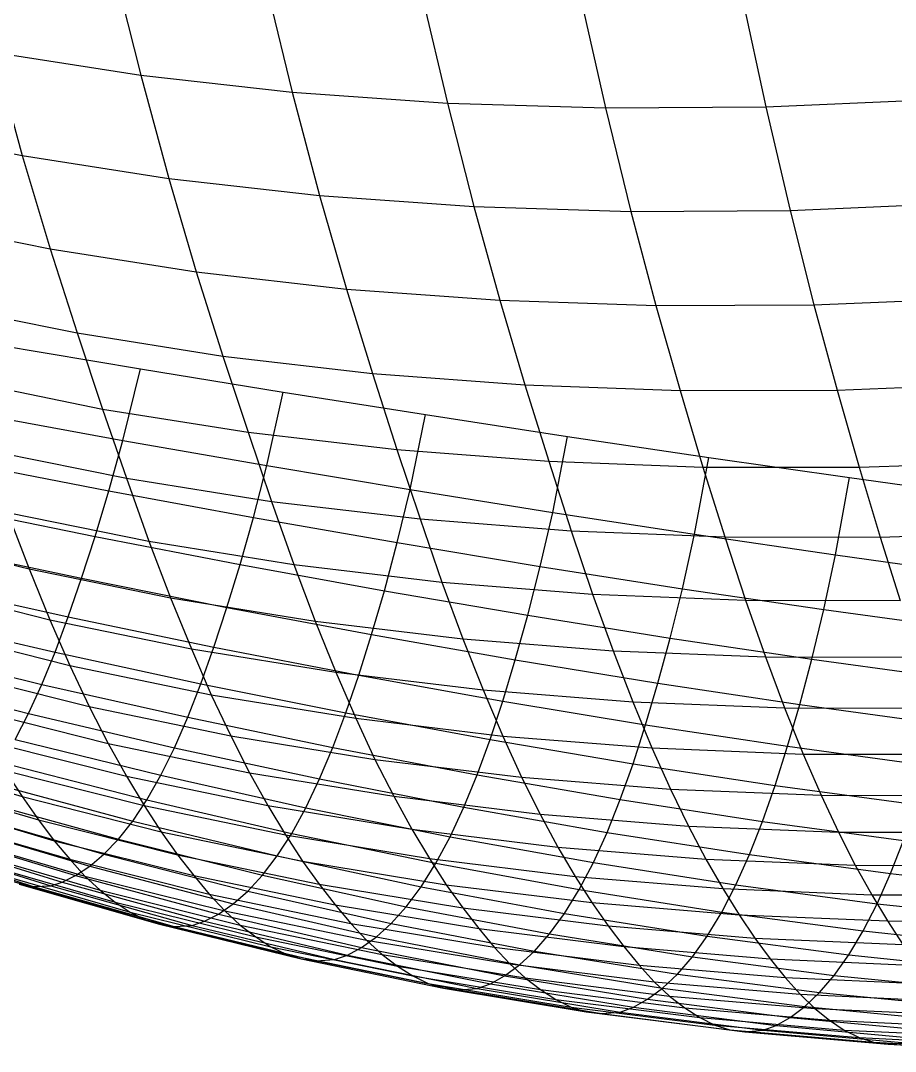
# Model space of a CAD drawing. Extents: x -429 to 429, y -1 to 209.
# Drawn here: x -234.73 to -223.77, y 13.05 to 25.96 of the extents above; entities that cross this region are included whole.
import ezdxf

# ---------------------------------------------------------------- set-up
doc = ezdxf.new("R2010")
doc.units = 0

msp = doc.modelspace()

# ---------------------------------------------------------------- linework, layer by layer
at = {"layer": 'default', "color": 5, "linetype": 'CONTINUOUS'}
for p, q in [((-233.578, 26.688, 34.204), (-233.222, 25.277, 35.073)), ((-231.672, 26.477, 33.363), (-231.325, 25.064, 34.233)), ((-229.716, 26.341, 32.649), (-229.381, 24.927, 33.512)), ((-227.721, 26.28, 32.066), (-227.4, 24.866, 32.913)), ((-225.698, 26.294, 31.618), (-225.392, 24.88, 32.439)), ((-235.063, 25.563, 36.028), (-233.222, 25.277, 35.073)), ((-235.063, 25.563, 36.028), (-234.709, 24.27, 36.867)), ((-233.222, 25.277, 35.073), (-231.325, 25.064, 34.233)), ((-233.222, 25.277, 35.073), (-232.872, 23.983, 35.921)), ((-231.325, 25.064, 34.233), (-229.381, 24.927, 33.512)), ((-231.325, 25.064, 34.233), (-230.984, 23.769, 35.081)), ((-229.381, 24.927, 33.512), (-227.4, 24.866, 32.913)), ((-229.381, 24.927, 33.512), (-229.051, 23.631, 34.353)), ((-225.392, 24.88, 32.439), (-223.367, 24.97, 32.093)), ((-227.4, 24.866, 32.913), (-225.392, 24.88, 32.439)), ((-227.4, 24.866, 32.913), (-227.082, 23.568, 33.74)), ((-225.392, 24.88, 32.439), (-225.088, 23.581, 33.244)), ((-236.484, 24.631, 37.917), (-234.709, 24.27, 36.867)), ((-234.709, 24.27, 36.867), (-232.872, 23.983, 35.921)), ((-234.709, 24.27, 36.867), (-234.359, 23.102, 37.686)), ((-232.872, 23.983, 35.921), (-230.984, 23.769, 35.081)), ((-232.872, 23.983, 35.921), (-232.528, 22.814, 36.748)), ((-230.984, 23.769, 35.081), (-229.051, 23.631, 34.353)), ((-230.984, 23.769, 35.081), (-230.647, 22.598, 35.91)), ((-229.051, 23.631, 34.353), (-227.082, 23.568, 33.74)), ((-229.051, 23.631, 34.353), (-228.725, 22.458, 35.175)), ((-225.088, 23.581, 33.244), (-223.077, 23.671, 32.867)), ((-227.082, 23.568, 33.74), (-225.088, 23.581, 33.244)), ((-227.082, 23.568, 33.74), (-226.77, 22.392, 34.547)), ((-225.088, 23.581, 33.244), (-224.789, 22.402, 34.029)), ((-236.133, 23.463, 38.72), (-234.359, 23.102, 37.686)), ((-234.359, 23.102, 37.686), (-232.528, 22.814, 36.748)), ((-234.359, 23.102, 37.686), (-234.022, 22.049, 38.471)), ((-232.528, 22.814, 36.748), (-230.647, 22.598, 35.91)), ((-232.528, 22.814, 36.748), (-232.195, 21.76, 37.54)), ((-230.647, 22.598, 35.91), (-228.725, 22.458, 35.175)), ((-230.647, 22.598, 35.91), (-230.322, 21.543, 36.703)), ((-224.789, 22.402, 34.029), (-222.791, 22.486, 33.622)), ((-235.795, 22.409, 39.491), (-234.022, 22.049, 38.471)), ((-228.725, 22.458, 35.175), (-226.77, 22.392, 34.547)), ((-228.725, 22.458, 35.175), (-228.411, 21.399, 35.963)), ((-226.77, 22.392, 34.547), (-224.789, 22.402, 34.029)), ((-226.77, 22.392, 34.547), (-226.467, 21.329, 35.322)), ((-224.789, 22.402, 34.029), (-224.5, 21.334, 34.782)), ((-234.022, 22.049, 38.471), (-232.195, 21.76, 37.54)), ((-234.022, 22.049, 38.471), (-233.703, 21.096, 39.212)), ((-235.024, 21.9, 59.142), (-233.228, 21.6, 58.42)), ((-232.195, 21.76, 37.54), (-230.322, 21.543, 36.703)), ((-232.195, 21.76, 37.54), (-231.88, 20.807, 38.289)), ((-233.45, 20.703, 58.04), (-233.228, 21.6, 58.42)), ((-233.228, 21.6, 58.42), (-231.438, 21.308, 57.683)), ((-235.476, 21.456, 40.22), (-233.703, 21.096, 39.212)), ((-230.322, 21.543, 36.703), (-228.411, 21.399, 35.963)), ((-230.322, 21.543, 36.703), (-230.015, 20.588, 37.453)), ((-231.646, 20.388, 57.333), (-231.438, 21.308, 57.683)), ((-231.438, 21.308, 57.683), (-229.655, 21.027, 56.929)), ((-228.411, 21.399, 35.963), (-226.467, 21.329, 35.322)), ((-228.411, 21.399, 35.963), (-228.112, 20.442, 36.707)), ((-226.467, 21.329, 35.322), (-224.5, 21.334, 34.782)), ((-226.467, 21.329, 35.322), (-226.18, 20.368, 36.054)), ((-224.5, 21.334, 34.782), (-222.515, 21.412, 34.347)), ((-224.5, 21.334, 34.782), (-224.223, 20.368, 35.496)), ((-233.703, 21.096, 39.212), (-231.88, 20.807, 38.289)), ((-233.703, 21.096, 39.212), (-233.404, 20.229, 39.907)), ((-235.263, 21.032, 58.724), (-233.45, 20.703, 58.04)), ((-229.85, 20.087, 56.602), (-229.655, 21.027, 56.929)), ((-229.655, 21.027, 56.929), (-227.878, 20.754, 56.158)), ((-231.88, 20.807, 38.289), (-230.015, 20.588, 37.453)), ((-231.88, 20.807, 38.289), (-231.585, 19.938, 38.989)), ((-233.624, 20.072, 57.736), (-233.45, 20.703, 58.04)), ((-233.45, 20.703, 58.04), (-231.646, 20.388, 57.333)), ((-228.063, 19.8, 55.847), (-227.878, 20.754, 56.158)), ((-227.878, 20.754, 56.158), (-226.108, 20.491, 55.372)), ((-235.177, 20.589, 40.903), (-233.404, 20.229, 39.907)), ((-230.015, 20.588, 37.453), (-228.112, 20.442, 36.707)), ((-230.015, 20.588, 37.453), (-229.725, 19.719, 38.154)), ((-235.445, 20.424, 58.401), (-233.624, 20.072, 57.736)), ((-228.112, 20.442, 36.707), (-226.18, 20.368, 36.054)), ((-228.112, 20.442, 36.707), (-227.831, 19.571, 37.404)), ((-226.286, 19.528, 55.069), (-226.108, 20.491, 55.372)), ((-226.108, 20.491, 55.372), (-224.345, 20.238, 54.569)), ((-224.223, 20.368, 35.496), (-222.25, 20.439, 35.034)), ((-231.812, 19.739, 57.044), (-231.646, 20.388, 57.333)), ((-231.646, 20.388, 57.333), (-229.85, 20.087, 56.602)), ((-226.18, 20.368, 36.054), (-224.223, 20.368, 35.496)), ((-226.18, 20.368, 36.054), (-225.907, 19.495, 36.74)), ((-224.223, 20.368, 35.496), (-223.961, 19.492, 36.166)), ((-233.404, 20.229, 39.907), (-231.585, 19.938, 38.989)), ((-233.404, 20.229, 39.907), (-233.122, 19.44, 40.561)), ((-224.518, 19.27, 54.268), (-224.345, 20.238, 54.569)), ((-224.345, 20.238, 54.569), (-222.589, 19.993, 53.75)), ((-233.797, 19.5, 57.429), (-233.624, 20.072, 57.736)), ((-233.624, 20.072, 57.736), (-231.812, 19.739, 57.044)), ((-230.01, 19.423, 56.324), (-229.85, 20.087, 56.602)), ((-229.85, 20.087, 56.602), (-228.063, 19.8, 55.847)), ((-231.585, 19.938, 38.989), (-229.725, 19.719, 38.154)), ((-231.585, 19.938, 38.989), (-231.306, 19.148, 39.649)), ((-235.624, 19.872, 58.08), (-233.797, 19.5, 57.429)), ((-234.895, 19.801, 41.548), (-233.122, 19.44, 40.561)), ((-234.895, 19.801, 41.548), (-234.623, 19.093, 42.164)), ((-228.218, 19.125, 55.577), (-228.063, 19.8, 55.847)), ((-228.063, 19.8, 55.847), (-226.286, 19.528, 55.069)), ((-231.98, 19.15, 56.748), (-231.812, 19.739, 57.044)), ((-231.812, 19.739, 57.044), (-230.01, 19.423, 56.324)), ((-229.725, 19.719, 38.154), (-227.831, 19.571, 37.404)), ((-229.725, 19.719, 38.154), (-229.451, 18.928, 38.814)), ((-236.349, 19.526, 43.21), (-234.623, 19.093, 42.164)), ((-233.967, 18.976, 57.125), (-233.797, 19.5, 57.429)), ((-233.797, 19.5, 57.429), (-231.98, 19.15, 56.748)), ((-227.831, 19.571, 37.404), (-225.907, 19.495, 36.74)), ((-227.831, 19.571, 37.404), (-227.563, 18.779, 38.06)), ((-226.436, 18.846, 54.802), (-226.286, 19.528, 55.069)), ((-226.286, 19.528, 55.069), (-224.518, 19.27, 54.268)), ((-225.907, 19.495, 36.74), (-223.961, 19.492, 36.166)), ((-225.907, 19.495, 36.74), (-225.648, 18.703, 37.388)), ((-223.961, 19.492, 36.166), (-221.998, 19.561, 35.684)), ((-223.961, 19.492, 36.166), (-223.711, 18.699, 36.8)), ((-235.799, 19.365, 57.765), (-233.967, 18.976, 57.125)), ((-233.122, 19.44, 40.561), (-231.306, 19.148, 39.649)), ((-233.122, 19.44, 40.561), (-232.851, 18.73, 41.187)), ((-230.172, 18.821, 56.036), (-230.01, 19.423, 56.324)), ((-230.01, 19.423, 56.324), (-228.218, 19.125, 55.577)), ((-224.665, 18.585, 54.001), (-224.518, 19.27, 54.268)), ((-224.518, 19.27, 54.268), (-222.761, 19.027, 53.443)), ((-232.145, 18.611, 56.452), (-231.98, 19.15, 56.748)), ((-231.98, 19.15, 56.748), (-230.172, 18.821, 56.036)), ((-231.306, 19.148, 39.649), (-229.451, 18.928, 38.814)), ((-231.306, 19.148, 39.649), (-231.037, 18.438, 40.28)), ((-228.375, 18.514, 55.294), (-228.218, 19.125, 55.577)), ((-228.218, 19.125, 55.577), (-226.436, 18.846, 54.802)), ((-234.623, 19.093, 42.164), (-232.851, 18.73, 41.187)), ((-234.623, 19.093, 42.164), (-234.362, 18.458, 42.755)), ((-234.133, 18.494, 56.826), (-233.967, 18.976, 57.125)), ((-233.967, 18.976, 57.125), (-232.145, 18.611, 56.452)), ((-236.09, 18.892, 43.787), (-234.362, 18.458, 42.755)), ((-235.968, 18.9, 57.458), (-234.133, 18.494, 56.826)), ((-229.451, 18.928, 38.814), (-227.563, 18.779, 38.06)), ((-229.451, 18.928, 38.814), (-229.187, 18.217, 39.446)), ((-226.59, 18.228, 54.522), (-226.436, 18.846, 54.802)), ((-226.436, 18.846, 54.802), (-224.665, 18.585, 54.001)), ((-232.851, 18.73, 41.187), (-231.037, 18.438, 40.28)), ((-232.851, 18.73, 41.187), (-232.59, 18.094, 41.786)), ((-230.333, 18.271, 55.747), (-230.172, 18.821, 56.036)), ((-230.172, 18.821, 56.036), (-228.375, 18.514, 55.294)), ((-227.563, 18.779, 38.06), (-225.648, 18.703, 37.388)), ((-227.563, 18.779, 38.06), (-227.305, 18.068, 38.688)), ((-232.307, 18.115, 56.158), (-232.145, 18.611, 56.452)), ((-232.145, 18.611, 56.452), (-230.333, 18.271, 55.747)), ((-225.648, 18.703, 37.388), (-223.711, 18.699, 36.8)), ((-225.648, 18.703, 37.388), (-225.398, 17.991, 38.007)), ((-236.133, 18.476, 57.154), (-234.297, 18.051, 56.526)), ((-234.297, 18.051, 56.526), (-234.133, 18.494, 56.826)), ((-234.133, 18.494, 56.826), (-232.307, 18.115, 56.158)), ((-228.532, 17.955, 55.009), (-228.375, 18.514, 55.294)), ((-228.375, 18.514, 55.294), (-226.59, 18.228, 54.522)), ((-224.817, 17.964, 53.721), (-224.665, 18.585, 54.001)), ((-224.665, 18.585, 54.001), (-222.906, 18.343, 53.173)), ((-234.362, 18.458, 42.755), (-232.59, 18.094, 41.786)), ((-234.362, 18.458, 42.755), (-234.113, 17.883, 43.317)), ((-231.037, 18.438, 40.28), (-229.187, 18.217, 39.446)), ((-231.037, 18.438, 40.28), (-230.779, 17.8, 40.884)), ((-235.843, 18.319, 44.338), (-234.113, 17.883, 43.317)), ((-230.492, 17.763, 55.457), (-230.333, 18.271, 55.747)), ((-230.333, 18.271, 55.747), (-228.532, 17.955, 55.009)), ((-229.187, 18.217, 39.446), (-227.305, 18.068, 38.688)), ((-229.187, 18.217, 39.446), (-228.933, 17.579, 40.051)), ((-226.744, 17.663, 54.238), (-226.59, 18.228, 54.522)), ((-226.59, 18.228, 54.522), (-224.817, 17.964, 53.721)), ((-236.299, 18.095, 56.849), (-234.463, 17.648, 56.22)), ((-232.59, 18.094, 41.786), (-230.779, 17.8, 40.884)), ((-232.59, 18.094, 41.786), (-232.341, 17.518, 42.357)), ((-232.47, 17.656, 55.861), (-232.307, 18.115, 56.158)), ((-232.307, 18.115, 56.158), (-230.492, 17.763, 55.457)), ((-234.463, 17.648, 56.22), (-234.297, 18.051, 56.526)), ((-234.297, 18.051, 56.526), (-232.47, 17.656, 55.861)), ((-228.689, 17.439, 54.721), (-228.532, 17.955, 55.009)), ((-228.532, 17.955, 55.009), (-226.744, 17.663, 54.238)), ((-227.305, 18.068, 38.688), (-225.398, 17.991, 38.007)), ((-227.305, 18.068, 38.688), (-227.057, 17.429, 39.289)), ((-225.398, 17.991, 38.007), (-223.469, 17.988, 37.406)), ((-225.398, 17.991, 38.007), (-225.157, 17.353, 38.599)), ((-224.968, 17.397, 53.436), (-224.817, 17.964, 53.721)), ((-224.817, 17.964, 53.721), (-223.056, 17.722, 52.89)), ((-234.113, 17.883, 43.317), (-232.341, 17.518, 42.357)), ((-234.113, 17.883, 43.317), (-233.87, 17.37, 43.862)), ((-236.463, 17.752, 56.542), (-234.629, 17.285, 55.91)), ((-235.602, 17.807, 44.87), (-233.87, 17.37, 43.862)), ((-230.779, 17.8, 40.884), (-228.933, 17.579, 40.051)), ((-230.779, 17.8, 40.884), (-230.531, 17.223, 41.459)), ((-230.653, 17.291, 55.161), (-230.492, 17.763, 55.457)), ((-230.492, 17.763, 55.457), (-228.689, 17.439, 54.721)), ((-234.629, 17.285, 55.91), (-234.463, 17.648, 56.22)), ((-234.463, 17.648, 56.22), (-232.635, 17.236, 55.555)), ((-232.635, 17.236, 55.555), (-232.47, 17.656, 55.861)), ((-232.47, 17.656, 55.861), (-230.653, 17.291, 55.161)), ((-228.933, 17.579, 40.051), (-227.057, 17.429, 39.289)), ((-228.933, 17.579, 40.051), (-228.689, 17.001, 40.627)), ((-226.898, 17.142, 53.951), (-226.744, 17.663, 54.238)), ((-226.744, 17.663, 54.238), (-224.968, 17.397, 53.436)), ((-232.341, 17.518, 42.357), (-230.531, 17.223, 41.459)), ((-232.341, 17.518, 42.357), (-232.097, 17.003, 42.911)), ((-228.848, 16.957, 54.425), (-228.689, 17.439, 54.721)), ((-228.689, 17.439, 54.721), (-226.898, 17.142, 53.951)), ((-227.057, 17.429, 39.289), (-225.157, 17.353, 38.599)), ((-227.057, 17.429, 39.289), (-226.819, 16.852, 39.861)), ((-235.369, 17.347, 45.385), (-233.633, 16.909, 44.389)), ((-233.87, 17.37, 43.862), (-232.097, 17.003, 42.911)), ((-233.87, 17.37, 43.862), (-233.633, 16.909, 44.389)), ((-225.157, 17.353, 38.599), (-223.237, 17.349, 37.985)), ((-225.157, 17.353, 38.599), (-224.926, 16.776, 39.164)), ((-225.12, 16.873, 53.148), (-224.968, 17.397, 53.436)), ((-224.968, 17.397, 53.436), (-223.206, 17.155, 52.603)), ((-234.797, 16.958, 55.593), (-234.629, 17.285, 55.91)), ((-234.629, 17.285, 55.91), (-232.803, 16.855, 55.241)), ((-232.803, 16.855, 55.241), (-232.635, 17.236, 55.555)), ((-232.635, 17.236, 55.555), (-230.818, 16.858, 54.854)), ((-230.818, 16.858, 54.854), (-230.653, 17.291, 55.161)), ((-230.653, 17.291, 55.161), (-228.848, 16.957, 54.425)), ((-230.531, 17.223, 41.459), (-228.689, 17.001, 40.627)), ((-230.531, 17.223, 41.459), (-230.29, 16.708, 42.017)), ((-227.054, 16.655, 53.656), (-226.898, 17.142, 53.951)), ((-226.898, 17.142, 53.951), (-225.12, 16.873, 53.148)), ((-235.143, 16.936, 45.88), (-233.404, 16.498, 44.896)), ((-234.797, 16.958, 55.593), (-232.973, 16.51, 54.918)), ((-232.097, 17.003, 42.911), (-230.29, 16.708, 42.017)), ((-232.097, 17.003, 42.911), (-231.861, 16.542, 43.446)), ((-229.011, 16.514, 54.117), (-228.848, 16.957, 54.425)), ((-228.848, 16.957, 54.425), (-227.054, 16.655, 53.656)), ((-228.689, 17.001, 40.627), (-226.819, 16.852, 39.861)), ((-228.689, 17.001, 40.627), (-228.452, 16.486, 41.185)), ((-233.633, 16.909, 44.389), (-231.861, 16.542, 43.446)), ((-233.633, 16.909, 44.389), (-233.404, 16.498, 44.896)), ((-232.973, 16.51, 54.918), (-232.803, 16.855, 55.241)), ((-232.803, 16.855, 55.241), (-230.985, 16.463, 54.537)), ((-230.985, 16.463, 54.537), (-230.818, 16.858, 54.854)), ((-230.818, 16.858, 54.854), (-229.011, 16.514, 54.117)), ((-226.819, 16.852, 39.861), (-224.926, 16.776, 39.164)), ((-226.819, 16.852, 39.861), (-226.588, 16.336, 40.415)), ((-225.274, 16.383, 52.852), (-225.12, 16.873, 53.148)), ((-225.12, 16.873, 53.148), (-223.356, 16.632, 52.313)), ((-236.421, 16.751, 47.82), (-234.712, 16.242, 46.818)), ((-234.968, 16.67, 55.268), (-233.147, 16.203, 54.584)), ((-230.29, 16.708, 42.017), (-228.452, 16.486, 41.185)), ((-230.29, 16.708, 42.017), (-230.055, 16.246, 42.557)), ((-227.216, 16.205, 53.346), (-227.054, 16.655, 53.656)), ((-227.054, 16.655, 53.656), (-225.274, 16.383, 52.852)), ((-224.926, 16.776, 39.164), (-223.014, 16.773, 38.537)), ((-224.926, 16.776, 39.164), (-224.701, 16.26, 39.71)), ((-234.924, 16.57, 46.358), (-233.183, 16.131, 45.385)), ((-234.924, 16.57, 46.358), (-234.712, 16.242, 46.818)), ((-231.861, 16.542, 43.446), (-230.055, 16.246, 42.557)), ((-231.861, 16.542, 43.446), (-231.632, 16.13, 43.961)), ((-236.221, 16.458, 48.25), (-234.507, 15.95, 47.262)), ((-235.14, 16.42, 54.936), (-233.325, 15.935, 54.239)), ((-233.404, 16.498, 44.896), (-231.632, 16.13, 43.961)), ((-233.404, 16.498, 44.896), (-233.183, 16.131, 45.385)), ((-233.147, 16.203, 54.584), (-232.973, 16.51, 54.918)), ((-232.973, 16.51, 54.918), (-231.157, 16.104, 54.209)), ((-231.157, 16.104, 54.209), (-230.985, 16.463, 54.537)), ((-230.985, 16.463, 54.537), (-229.177, 16.109, 53.799)), ((-229.177, 16.109, 53.799), (-229.011, 16.514, 54.117)), ((-229.011, 16.514, 54.117), (-227.216, 16.205, 53.346)), ((-228.452, 16.486, 41.185), (-226.588, 16.336, 40.415)), ((-228.452, 16.486, 41.185), (-228.221, 16.023, 41.725)), ((-226.588, 16.336, 40.415), (-224.701, 16.26, 39.71)), ((-226.588, 16.336, 40.415), (-226.362, 15.873, 40.951)), ((-225.434, 15.931, 52.541), (-225.274, 16.383, 52.852)), ((-225.274, 16.383, 52.852), (-223.509, 16.143, 52.014)), ((-236.026, 16.196, 48.666), (-234.308, 15.69, 47.691)), ((-235.313, 16.21, 54.598), (-233.505, 15.708, 53.886)), ((-234.712, 16.242, 46.818), (-232.969, 15.803, 45.856)), ((-234.712, 16.242, 46.818), (-234.507, 15.95, 47.262)), ((-233.325, 15.935, 54.239), (-233.147, 16.203, 54.584)), ((-233.147, 16.203, 54.584), (-231.333, 15.782, 53.867)), ((-230.055, 16.246, 42.557), (-228.221, 16.023, 41.725)), ((-230.055, 16.246, 42.557), (-229.828, 15.834, 43.077)), ((-227.381, 15.794, 53.026), (-227.216, 16.205, 53.346)), ((-227.216, 16.205, 53.346), (-225.434, 15.931, 52.541)), ((-224.701, 16.26, 39.71), (-222.798, 16.257, 39.071)), ((-224.701, 16.26, 39.71), (-224.483, 15.797, 40.237)), ((-235.487, 16.038, 54.258), (-233.685, 15.52, 53.53)), ((-233.183, 16.131, 45.385), (-231.41, 15.763, 44.458)), ((-233.183, 16.131, 45.385), (-232.969, 15.803, 45.856)), ((-231.632, 16.13, 43.961), (-229.828, 15.834, 43.077)), ((-231.632, 16.13, 43.961), (-231.41, 15.763, 44.458)), ((-231.333, 15.782, 53.867), (-231.157, 16.104, 54.209)), ((-231.157, 16.104, 54.209), (-229.349, 15.739, 53.466)), ((-229.349, 15.739, 53.466), (-229.177, 16.109, 53.799)), ((-229.177, 16.109, 53.799), (-227.381, 15.794, 53.026)), ((-228.221, 16.023, 41.725), (-226.362, 15.873, 40.951)), ((-228.221, 16.023, 41.725), (-227.998, 15.611, 42.245)), ((-235.837, 15.961, 49.071), (-234.114, 15.457, 48.109)), ((-235.658, 15.901, 53.919), (-233.863, 15.37, 53.173)), ((-234.507, 15.95, 47.262), (-232.762, 15.512, 46.311)), ((-234.507, 15.95, 47.262), (-234.308, 15.69, 47.691)), ((-233.505, 15.708, 53.886), (-233.325, 15.935, 54.239)), ((-233.325, 15.935, 54.239), (-231.515, 15.5, 53.511)), ((-225.598, 15.517, 52.219), (-225.434, 15.931, 52.541)), ((-225.434, 15.931, 52.541), (-223.667, 15.692, 51.702)), ((-235.827, 15.795, 53.582), (-234.04, 15.253, 52.818)), ((-235.651, 15.752, 49.467), (-233.924, 15.247, 48.52)), ((-232.969, 15.803, 45.856), (-231.196, 15.436, 44.936)), ((-232.969, 15.803, 45.856), (-232.762, 15.512, 46.311)), ((-231.515, 15.5, 53.511), (-231.333, 15.782, 53.867)), ((-231.41, 15.763, 44.458), (-229.608, 15.467, 43.577)), ((-231.41, 15.763, 44.458), (-231.196, 15.436, 44.936)), ((-231.333, 15.782, 53.867), (-229.527, 15.407, 53.118)), ((-229.828, 15.834, 43.077), (-227.998, 15.611, 42.245)), ((-229.828, 15.834, 43.077), (-229.608, 15.467, 43.577)), ((-227.553, 15.417, 52.69), (-227.381, 15.794, 53.026)), ((-227.381, 15.794, 53.026), (-225.598, 15.517, 52.219)), ((-226.362, 15.873, 40.951), (-224.483, 15.797, 40.237)), ((-226.362, 15.873, 40.951), (-226.144, 15.46, 41.467)), ((-224.483, 15.797, 40.237), (-222.587, 15.794, 39.585)), ((-224.483, 15.797, 40.237), (-224.271, 15.383, 40.745)), ((-236.326, 15.683, 52.572), (-234.571, 15.117, 51.733)), ((-236.117, 15.683, 52.998), (-234.352, 15.124, 52.185)), ((-235.991, 15.722, 53.253), (-234.21, 15.17, 52.473)), ((-234.308, 15.69, 47.691), (-232.561, 15.253, 46.75)), ((-234.308, 15.69, 47.691), (-234.114, 15.457, 48.109)), ((-233.685, 15.52, 53.53), (-233.505, 15.708, 53.886)), ((-233.505, 15.708, 53.886), (-231.699, 15.259, 53.147)), ((-229.527, 15.407, 53.118), (-229.349, 15.739, 53.466)), ((-229.349, 15.739, 53.466), (-227.553, 15.417, 52.69)), ((-223.829, 15.279, 51.378), (-223.667, 15.692, 51.702)), ((-235.466, 15.573, 49.858), (-233.733, 15.069, 48.927)), ((-233.863, 15.37, 53.173), (-233.685, 15.52, 53.53)), ((-233.685, 15.52, 53.53), (-231.884, 15.059, 52.777)), ((-232.762, 15.512, 46.311), (-230.988, 15.144, 45.398)), ((-232.762, 15.512, 46.311), (-232.561, 15.253, 46.75)), ((-231.699, 15.259, 53.147), (-231.515, 15.5, 53.511)), ((-231.515, 15.5, 53.511), (-229.711, 15.114, 52.754)), ((-227.998, 15.611, 42.245), (-226.144, 15.46, 41.467)), ((-227.998, 15.611, 42.245), (-227.781, 15.243, 42.746)), ((-225.768, 15.138, 51.881), (-225.598, 15.517, 52.219)), ((-225.598, 15.517, 52.219), (-223.829, 15.279, 51.378)), ((-235.283, 15.424, 50.244), (-233.544, 14.921, 49.33)), ((-234.114, 15.457, 48.109), (-232.365, 15.021, 47.178)), ((-234.114, 15.457, 48.109), (-233.924, 15.247, 48.52)), ((-234.04, 15.253, 52.818), (-233.863, 15.37, 53.173)), ((-233.863, 15.37, 53.173), (-232.067, 14.898, 52.407)), ((-231.196, 15.436, 44.936), (-229.396, 15.139, 44.06)), ((-231.196, 15.436, 44.936), (-230.988, 15.144, 45.398)), ((-229.711, 15.114, 52.754), (-229.527, 15.407, 53.118)), ((-229.608, 15.467, 43.577), (-227.781, 15.243, 42.746)), ((-229.608, 15.467, 43.577), (-229.396, 15.139, 44.06)), ((-229.527, 15.407, 53.118), (-227.731, 15.078, 52.337)), ((-227.731, 15.078, 52.337), (-227.553, 15.417, 52.69)), ((-227.553, 15.417, 52.69), (-225.768, 15.138, 51.881)), ((-226.144, 15.46, 41.467), (-224.271, 15.383, 40.745)), ((-226.144, 15.46, 41.467), (-225.933, 15.092, 41.964)), ((-224.271, 15.383, 40.745), (-222.383, 15.38, 40.081)), ((-224.271, 15.383, 40.745), (-224.066, 15.014, 41.235)), ((-235.102, 15.3, 50.625), (-233.357, 14.797, 49.728)), ((-234.21, 15.17, 52.473), (-234.04, 15.253, 52.818)), ((-234.04, 15.253, 52.818), (-232.25, 14.772, 52.037)), ((-233.924, 15.247, 48.52), (-232.171, 14.811, 47.599)), ((-233.924, 15.247, 48.52), (-233.733, 15.069, 48.927)), ((-232.561, 15.253, 46.75), (-230.787, 14.886, 45.844)), ((-232.561, 15.253, 46.75), (-232.365, 15.021, 47.178)), ((-231.884, 15.059, 52.777), (-231.699, 15.259, 53.147)), ((-231.699, 15.259, 53.147), (-229.897, 14.864, 52.381)), ((-227.781, 15.243, 42.746), (-225.933, 15.092, 41.964)), ((-227.781, 15.243, 42.746), (-227.572, 14.915, 43.228)), ((-223.996, 14.901, 51.04), (-223.829, 15.279, 51.378)), ((-223.829, 15.279, 51.378), (-222.075, 15.08, 50.505)), ((-234.923, 15.207, 51.001), (-233.171, 14.704, 50.122)), ((-234.747, 15.146, 51.368), (-232.988, 14.644, 50.507)), ((-234.747, 15.146, 51.368), (-234.571, 15.117, 51.733)), ((-234.571, 15.117, 51.733), (-234.352, 15.124, 52.185)), ((-234.571, 15.117, 51.733), (-232.804, 14.617, 50.893)), ((-234.352, 15.124, 52.185), (-234.21, 15.17, 52.473)), ((-234.352, 15.124, 52.185), (-232.578, 14.629, 51.365)), ((-234.21, 15.17, 52.473), (-232.424, 14.681, 51.68)), ((-230.988, 15.144, 45.398), (-229.19, 14.848, 44.525)), ((-230.988, 15.144, 45.398), (-230.787, 14.886, 45.844)), ((-229.897, 14.864, 52.381), (-229.711, 15.114, 52.754)), ((-229.711, 15.114, 52.754), (-227.914, 14.779, 51.968)), ((-229.396, 15.139, 44.06), (-227.572, 14.915, 43.228)), ((-229.396, 15.139, 44.06), (-229.19, 14.848, 44.525)), ((-225.945, 14.796, 51.525), (-225.768, 15.138, 51.881)), ((-225.768, 15.138, 51.881), (-223.996, 14.901, 51.04)), ((-233.733, 15.069, 48.927), (-231.977, 14.633, 48.019)), ((-233.733, 15.069, 48.927), (-233.544, 14.921, 49.33)), ((-232.365, 15.021, 47.178), (-230.59, 14.654, 46.279)), ((-232.365, 15.021, 47.178), (-232.171, 14.811, 47.599)), ((-232.067, 14.898, 52.407), (-231.884, 15.059, 52.777)), ((-231.884, 15.059, 52.777), (-230.085, 14.655, 52.001)), ((-227.914, 14.779, 51.968), (-227.731, 15.078, 52.337)), ((-227.731, 15.078, 52.337), (-225.945, 14.796, 51.525)), ((-225.933, 15.092, 41.964), (-224.066, 15.014, 41.235)), ((-225.933, 15.092, 41.964), (-225.728, 14.763, 42.443)), ((-224.066, 15.014, 41.235), (-222.186, 15.01, 40.559)), ((-224.066, 15.014, 41.235), (-223.868, 14.685, 41.707)), ((-233.544, 14.921, 49.33), (-231.784, 14.486, 48.434)), ((-233.544, 14.921, 49.33), (-233.357, 14.797, 49.728)), ((-232.25, 14.772, 52.037), (-232.067, 14.898, 52.407)), ((-232.067, 14.898, 52.407), (-230.272, 14.486, 51.62)), ((-230.787, 14.886, 45.844), (-228.99, 14.589, 44.974)), ((-230.787, 14.886, 45.844), (-230.59, 14.654, 46.279)), ((-230.085, 14.655, 52.001), (-229.897, 14.864, 52.381)), ((-229.897, 14.864, 52.381), (-228.101, 14.523, 51.589)), ((-229.19, 14.848, 44.525), (-227.369, 14.623, 43.694)), ((-229.19, 14.848, 44.525), (-228.99, 14.589, 44.974)), ((-227.572, 14.915, 43.228), (-225.728, 14.763, 42.443)), ((-227.572, 14.915, 43.228), (-227.369, 14.623, 43.694)), ((-224.171, 14.561, 50.684), (-223.996, 14.901, 51.04)), ((-223.996, 14.901, 51.04), (-222.24, 14.708, 50.167)), ((-233.357, 14.797, 49.728), (-231.593, 14.363, 48.845)), ((-233.357, 14.797, 49.728), (-233.171, 14.704, 50.122)), ((-232.424, 14.681, 51.68), (-232.25, 14.772, 52.037)), ((-232.25, 14.772, 52.037), (-230.457, 14.353, 51.24)), ((-232.171, 14.811, 47.599), (-230.396, 14.444, 46.707)), ((-232.171, 14.811, 47.599), (-231.977, 14.633, 48.019)), ((-228.101, 14.523, 51.589), (-227.914, 14.779, 51.968)), ((-227.914, 14.779, 51.968), (-226.127, 14.495, 51.154)), ((-226.127, 14.495, 51.154), (-225.945, 14.796, 51.525)), ((-225.945, 14.796, 51.525), (-224.171, 14.561, 50.684)), ((-225.728, 14.763, 42.443), (-223.868, 14.685, 41.707)), ((-225.728, 14.763, 42.443), (-225.53, 14.471, 42.905)), ((-233.171, 14.704, 50.122), (-231.403, 14.269, 49.253)), ((-233.171, 14.704, 50.122), (-232.988, 14.644, 50.507)), ((-232.988, 14.644, 50.507), (-231.216, 14.211, 49.651)), ((-232.988, 14.644, 50.507), (-232.804, 14.617, 50.893)), ((-232.804, 14.617, 50.893), (-232.578, 14.629, 51.365)), ((-232.804, 14.617, 50.893), (-231.027, 14.185, 50.052)), ((-232.578, 14.629, 51.365), (-232.424, 14.681, 51.68)), ((-232.578, 14.629, 51.365), (-230.796, 14.201, 50.539)), ((-232.424, 14.681, 51.68), (-230.634, 14.258, 50.873)), ((-231.977, 14.633, 48.019), (-230.201, 14.267, 47.135)), ((-231.977, 14.633, 48.019), (-231.784, 14.486, 48.434)), ((-230.59, 14.654, 46.279), (-228.795, 14.358, 45.413)), ((-230.59, 14.654, 46.279), (-230.396, 14.444, 46.707)), ((-230.272, 14.486, 51.62), (-230.085, 14.655, 52.001)), ((-230.085, 14.655, 52.001), (-228.29, 14.308, 51.203)), ((-228.99, 14.589, 44.974), (-227.173, 14.364, 44.143)), ((-228.99, 14.589, 44.974), (-228.795, 14.358, 45.413)), ((-227.369, 14.623, 43.694), (-225.53, 14.471, 42.905)), ((-227.369, 14.623, 43.694), (-227.173, 14.364, 44.143)), ((-223.868, 14.685, 41.707), (-221.995, 14.679, 41.02)), ((-223.868, 14.685, 41.707), (-223.676, 14.391, 42.162)), ((-231.784, 14.486, 48.434), (-230.007, 14.121, 47.558)), ((-231.784, 14.486, 48.434), (-231.593, 14.363, 48.845)), ((-230.457, 14.353, 51.24), (-230.272, 14.486, 51.62)), ((-230.272, 14.486, 51.62), (-228.478, 14.135, 50.815)), ((-228.29, 14.308, 51.203), (-228.101, 14.523, 51.589)), ((-228.101, 14.523, 51.589), (-226.313, 14.236, 50.772)), ((-226.313, 14.236, 50.772), (-226.127, 14.495, 51.154)), ((-226.127, 14.495, 51.154), (-224.351, 14.261, 50.312)), ((-225.53, 14.471, 42.905), (-223.676, 14.391, 42.162)), ((-225.53, 14.471, 42.905), (-225.338, 14.211, 43.352)), ((-224.351, 14.261, 50.312), (-224.171, 14.561, 50.684)), ((-224.171, 14.561, 50.684), (-222.411, 14.372, 49.812)), ((-231.593, 14.363, 48.845), (-229.814, 13.997, 47.978)), ((-231.593, 14.363, 48.845), (-231.403, 14.269, 49.253)), ((-230.634, 14.258, 50.873), (-230.457, 14.353, 51.24)), ((-230.457, 14.353, 51.24), (-228.665, 13.998, 50.427)), ((-230.396, 14.444, 46.707), (-228.601, 14.148, 45.845)), ((-230.396, 14.444, 46.707), (-230.201, 14.267, 47.135)), ((-228.795, 14.358, 45.413), (-226.98, 14.132, 44.582)), ((-228.795, 14.358, 45.413), (-228.601, 14.148, 45.845)), ((-227.173, 14.364, 44.143), (-225.338, 14.211, 43.352)), ((-227.173, 14.364, 44.143), (-226.98, 14.132, 44.582)), ((-231.403, 14.269, 49.253), (-229.622, 13.903, 48.394)), ((-231.403, 14.269, 49.253), (-231.216, 14.211, 49.651)), ((-231.216, 14.211, 49.651), (-229.433, 13.845, 48.801)), ((-231.216, 14.211, 49.651), (-231.027, 14.185, 50.052)), ((-231.027, 14.185, 50.052), (-230.796, 14.201, 50.539)), ((-230.796, 14.201, 50.539), (-230.634, 14.258, 50.873)), ((-230.796, 14.201, 50.539), (-229.009, 13.84, 49.708)), ((-230.634, 14.258, 50.873), (-228.843, 13.899, 50.054)), ((-230.201, 14.267, 47.135), (-228.408, 13.971, 46.276)), ((-230.201, 14.267, 47.135), (-230.007, 14.121, 47.558)), ((-228.478, 14.135, 50.815), (-228.29, 14.308, 51.203)), ((-228.29, 14.308, 51.203), (-226.501, 14.019, 50.382)), ((-226.501, 14.019, 50.382), (-226.313, 14.236, 50.772)), ((-226.313, 14.236, 50.772), (-224.535, 14.003, 49.93)), ((-225.338, 14.211, 43.352), (-223.489, 14.129, 42.601)), ((-225.338, 14.211, 43.352), (-225.15, 13.978, 43.787)), ((-224.535, 14.003, 49.93), (-224.351, 14.261, 50.312)), ((-224.351, 14.261, 50.312), (-222.588, 14.078, 49.444)), ((-231.027, 14.185, 50.052), (-229.242, 13.821, 49.211)), ((-230.007, 14.121, 47.558), (-228.214, 13.825, 46.703)), ((-230.007, 14.121, 47.558), (-229.814, 13.997, 47.978)), ((-228.665, 13.998, 50.427), (-228.478, 14.135, 50.815)), ((-228.601, 14.148, 45.845), (-226.79, 13.922, 45.014)), ((-228.601, 14.148, 45.845), (-228.408, 13.971, 46.276)), ((-228.478, 14.135, 50.815), (-226.689, 13.844, 49.991)), ((-226.98, 14.132, 44.582), (-225.15, 13.978, 43.787)), ((-226.98, 14.132, 44.582), (-226.79, 13.922, 45.014)), ((-229.814, 13.997, 47.978), (-228.022, 13.701, 47.127)), ((-229.814, 13.997, 47.978), (-229.622, 13.903, 48.394)), ((-228.843, 13.899, 50.054), (-228.665, 13.998, 50.427)), ((-228.665, 13.998, 50.427), (-226.875, 13.705, 49.6)), ((-228.408, 13.971, 46.276), (-226.599, 13.745, 45.445)), ((-228.408, 13.971, 46.276), (-228.214, 13.825, 46.703)), ((-226.689, 13.844, 49.991), (-226.501, 14.019, 50.382)), ((-226.501, 14.019, 50.382), (-224.72, 13.788, 49.541)), ((-225.15, 13.978, 43.787), (-223.307, 13.894, 43.029)), ((-225.15, 13.978, 43.787), (-224.964, 13.767, 44.215)), ((-224.72, 13.788, 49.541), (-224.535, 14.003, 49.93)), ((-224.535, 14.003, 49.93), (-222.767, 13.826, 49.064)), ((-229.622, 13.903, 48.394), (-227.831, 13.607, 47.547)), ((-229.622, 13.903, 48.394), (-229.433, 13.845, 48.801)), ((-229.433, 13.845, 48.801), (-227.642, 13.549, 47.958)), ((-229.433, 13.845, 48.801), (-229.242, 13.821, 49.211)), ((-229.242, 13.821, 49.211), (-229.009, 13.84, 49.708)), ((-229.242, 13.821, 49.211), (-227.451, 13.525, 48.372)), ((-229.009, 13.84, 49.708), (-228.843, 13.899, 50.054)), ((-229.009, 13.84, 49.708), (-227.219, 13.545, 48.873)), ((-228.843, 13.899, 50.054), (-227.052, 13.605, 49.224)), ((-228.214, 13.825, 46.703), (-226.409, 13.598, 45.871)), ((-228.214, 13.825, 46.703), (-228.022, 13.701, 47.127)), ((-226.875, 13.705, 49.6), (-226.689, 13.844, 49.991)), ((-226.79, 13.922, 45.014), (-224.964, 13.767, 44.215)), ((-226.79, 13.922, 45.014), (-226.599, 13.745, 45.445)), ((-226.689, 13.844, 49.991), (-224.905, 13.614, 49.15)), ((-228.022, 13.701, 47.127), (-226.22, 13.475, 46.294)), ((-228.022, 13.701, 47.127), (-227.831, 13.607, 47.547)), ((-227.052, 13.605, 49.224), (-226.875, 13.705, 49.6)), ((-226.875, 13.705, 49.6), (-225.089, 13.476, 48.76)), ((-226.599, 13.745, 45.445), (-224.778, 13.589, 44.641)), ((-226.599, 13.745, 45.445), (-226.409, 13.598, 45.871)), ((-224.964, 13.767, 44.215), (-223.127, 13.683, 43.45)), ((-224.964, 13.767, 44.215), (-224.778, 13.589, 44.641)), ((-224.905, 13.614, 49.15), (-224.72, 13.788, 49.541)), ((-224.72, 13.788, 49.541), (-222.949, 13.615, 48.679)), ((-227.831, 13.607, 47.547), (-226.031, 13.381, 46.713)), ((-227.831, 13.607, 47.547), (-227.642, 13.549, 47.958)), ((-227.219, 13.545, 48.873), (-227.052, 13.605, 49.224)), ((-227.052, 13.605, 49.224), (-225.263, 13.377, 48.384)), ((-226.409, 13.598, 45.871), (-224.593, 13.442, 45.063)), ((-226.409, 13.598, 45.871), (-226.22, 13.475, 46.294)), ((-225.089, 13.476, 48.76), (-224.905, 13.614, 49.15)), ((-224.905, 13.614, 49.15), (-223.129, 13.445, 48.293)), ((-224.778, 13.589, 44.641), (-222.948, 13.504, 43.867)), ((-224.778, 13.589, 44.641), (-224.593, 13.442, 45.063)), ((-227.642, 13.549, 47.958), (-225.845, 13.323, 47.123)), ((-227.642, 13.549, 47.958), (-227.451, 13.525, 48.372)), ((-227.451, 13.525, 48.372), (-227.219, 13.545, 48.873)), ((-227.451, 13.525, 48.372), (-225.657, 13.298, 47.536)), ((-227.219, 13.545, 48.873), (-225.427, 13.318, 48.036)), ((-226.22, 13.475, 46.294), (-224.409, 13.318, 45.48)), ((-226.22, 13.475, 46.294), (-226.031, 13.381, 46.713)), ((-225.263, 13.377, 48.384), (-225.089, 13.476, 48.76)), ((-225.089, 13.476, 48.76), (-223.308, 13.311, 47.907)), ((-224.593, 13.442, 45.063), (-222.769, 13.356, 44.278)), ((-224.593, 13.442, 45.063), (-224.409, 13.318, 45.48)), ((-226.031, 13.381, 46.713), (-224.225, 13.224, 45.893)), ((-226.031, 13.381, 46.713), (-225.845, 13.323, 47.123)), ((-225.845, 13.323, 47.123), (-224.043, 13.166, 46.297)), ((-225.845, 13.323, 47.123), (-225.657, 13.298, 47.536)), ((-225.657, 13.298, 47.536), (-225.427, 13.318, 48.036)), ((-225.657, 13.298, 47.536), (-223.861, 13.141, 46.703)), ((-225.427, 13.318, 48.036), (-225.263, 13.377, 48.384)), ((-225.427, 13.318, 48.036), (-223.637, 13.158, 47.196)), ((-225.263, 13.377, 48.384), (-223.48, 13.214, 47.535)), ((-224.409, 13.318, 45.48), (-222.592, 13.232, 44.685)), ((-224.409, 13.318, 45.48), (-224.225, 13.224, 45.893)), ((-224.225, 13.224, 45.893), (-222.415, 13.138, 45.087)), ((-224.225, 13.224, 45.893), (-224.043, 13.166, 46.297)), ((-224.043, 13.166, 46.297), (-222.24, 13.079, 45.481)), ((-224.043, 13.166, 46.297), (-223.861, 13.141, 46.703)), ((-223.861, 13.141, 46.703), (-223.637, 13.158, 47.196)), ((-223.861, 13.141, 46.703), (-222.065, 13.052, 45.874))]:
    msp.add_line(p, q, dxfattribs=at)

doc.saveas('drawing.dxf')
